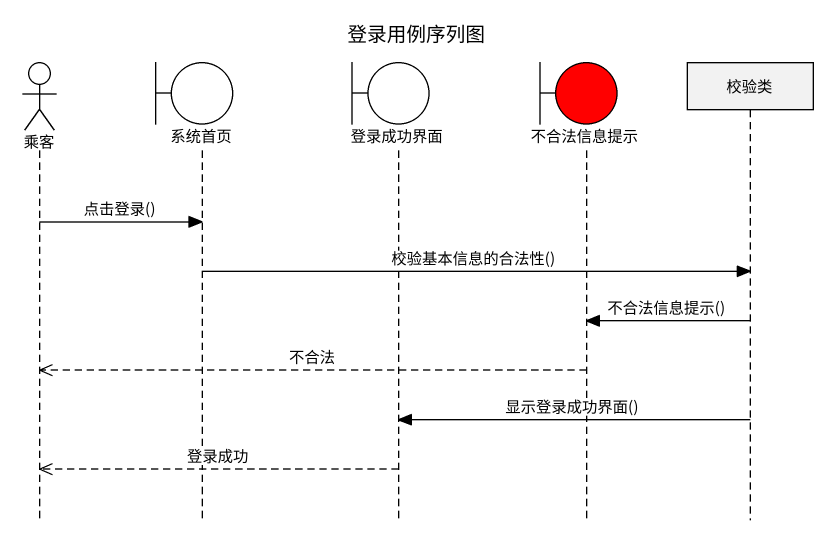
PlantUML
@startuml
title 登录用例序列图
hide footbox
actor 乘客
boundary 系统首页
boundary 登录成功界面
boundary 不合法信息提示 #FF0000
participant 校验类

乘客 -> 系统首页 : 点击登录()
系统首页 -> 校验类 : 校验基本信息的合法性()
校验类 -> 不合法信息提示 : 不合法信息提示()
不合法信息提示 -->> 乘客 : 不合法
校验类 -> 登录成功界面 : 显示登录成功界面()
登录成功界面 -->> 乘客 : 登录成功
@enduml
